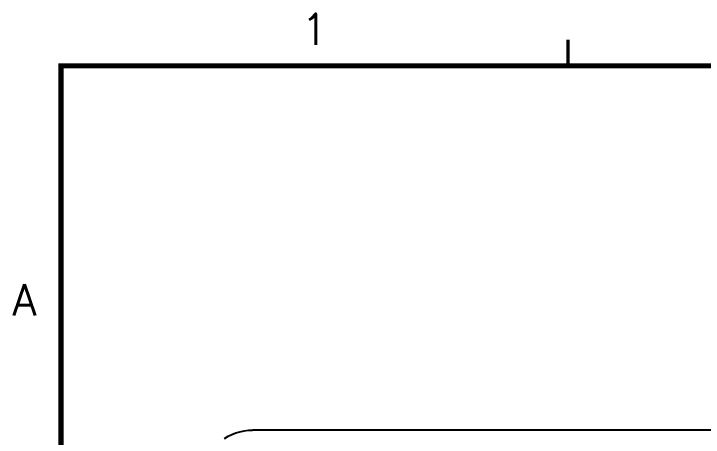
# Model space of a CAD drawing. Extents: x 295 to 953, y 10 to 290.
# Drawn here: x 487.4 to 553.7, y 249.3 to 290 of the extents above; entities that cross this region are included whole.
import ezdxf
from ezdxf.enums import TextEntityAlignment as Align

# ---------------------------------------------------------------- set-up
doc = ezdxf.new("R2010")
doc.units = 0
doc.header["$LTSCALE"] = 5
doc.header["$MEASUREMENT"] = 0
doc.layers.get('0').update_dxf_attribs({"linetype": 'CONTINUOUS', "lineweight": 25})
for name, color, linetype in [('DV-INT-A3_TOP', 10, 'CONTINUOUS'), ('문자', 4, 'CONTINUOUS'), ('테두리', 3, 'CONTINUOUS')]:
    doc.layers.add(name, color=color, linetype=linetype)
doc.styles.get("Standard").update_dxf_attribs({"font": 'simplex.shx'})

# ---------------------------------------------------------------- blocks, each defined once
blk = doc.blocks.new('C')
blk.add_line((15, 285), (15, 285))
at = {"layer": '테두리'}
for points, const_width in [([(63.75, 287.5), (63.75, 285)], 0.3), ([(15, 285), (15, 15), (405, 15), (405, 285), (15, 285)], 0.5)]:
    blk.add_lwpolyline(points, dxfattribs=dict(at, const_width=const_width))
at = {"layer": '문자'}
for s, p in [('1', (39.375, 288.5)), ('A', (11.5, 262.5))]:
    blk.add_text(s, height=3, dxfattribs=at).set_placement(p, align=Align.MIDDLE)

msp = doc.modelspace()

# ---------------------------------------------------------------- linework, layer by layer
at = {"layer": 'DV-INT-A3_TOP', "color": 7}
for p, q in [((509.195, 249.828), (509.597, 249.912)), ((509.597, 249.912), (510.004, 249.966)), ((510.004, 249.966), (510.41, 249.983)), ((863.51, 249.983), (510.41, 249.983)), ((507.703, 249.174), (508.055, 249.384)), ((508.055, 249.384), (508.424, 249.564)), ((508.424, 249.564), (508.805, 249.715)), ((508.805, 249.715), (509.195, 249.828))]:
    msp.add_line(p, q, dxfattribs=at)

# ---------------------------------------------------------------- block references
msp.add_blockref('C', (476.978, 0))

doc.saveas('drawing.dxf')
